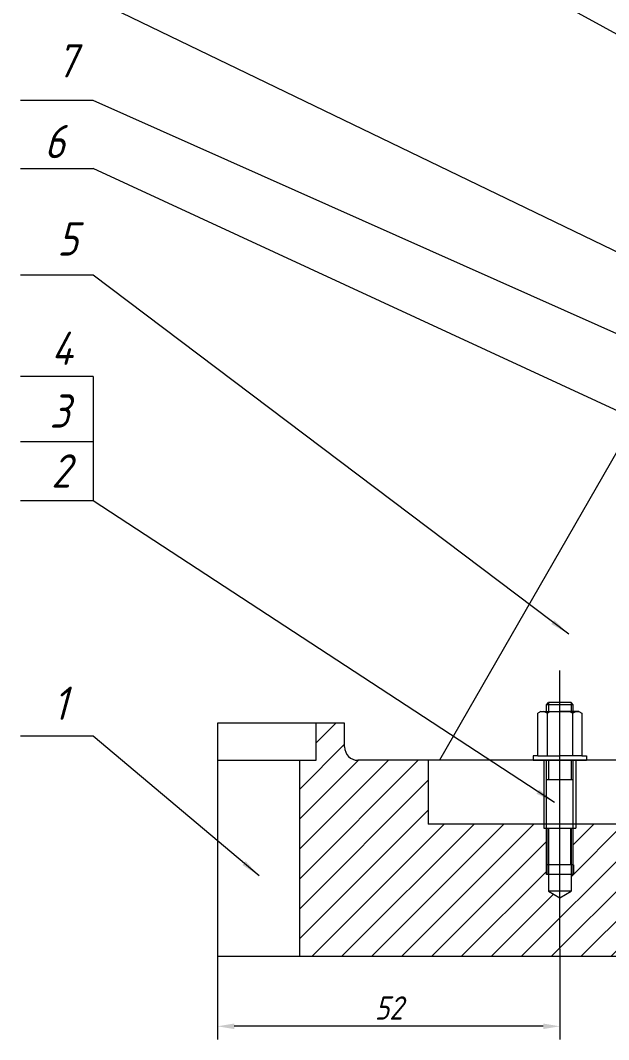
# Model space of a CAD drawing. Header units: millimetres. Extents: x 0 to 841, y 0 to 594.
# Drawn here: x 115 to 203.2, y 361.8 to 514.8 of the extents above; entities that cross this region are included whole.
import ezdxf

# ---------------------------------------------------------------- set-up
doc = ezdxf.new("R2010")
doc.units = ezdxf.units.MM
for name, color, linetype, lineweight in [('剖面符号', 6, 'Continuous', 18), ('剖面线', 3, 'Continuous', 25), ('尺寸', 2, 'Continuous', 18), ('细实线', 7, 'Continuous', 18)]:
    doc.layers.add(name, color=color, linetype=linetype, lineweight=lineweight)
doc.styles.add('工程字体', font='gbeitc.shx', dxfattribs={"bigfont": 'gbcbig.shx'})
doc.styles.add('汉字', font='gbeitc.shx', dxfattribs={"bigfont": 'gbcbig.shx'})
doc.dimstyles.new('国标', dxfattribs={"dimtxt": 3.5, "dimasz": 2.5, "dimexe": 2, "dimexo": 0, "dimgap": 1, "dimtad": 1, "dimdec": 3, "dimdsep": 46, "dimtxsty": '工程字体', "dimcen": 2.5, "dimdle": 5, "dimclrd": 256, "dimclre": 256, "dimclrt": 256, "dimazin": 2, "dimtfac": 0.7, "dimtdec": 3, "dimtmove": 0, "dimatfit": 2, "dimfxl": 1, "dimtolj": 1, "dimarcsym": 0})

# ---------------------------------------------------------------- blocks, each defined once
blk = doc.blocks.new('*X8')
at = {"layer": '尺寸', "lineweight": 0}
for points in [[(147.0712311283673, 364.1693314615592), (147.0712311283673, 363.3359981282259), (144.5712311283673, 363.7526647948926)], [(193.4334448860468, 364.1693314615592), (193.4334448860468, 363.3359981282259), (195.9334448860468, 363.7526647948926)]]:
    blk.add_hatch(color=256, dxfattribs=at).paths.add_polyline_path(points, flags=0)
at = {"layer": '尺寸'}
for p, q in [((195.9334448860468, 375.3889200079775), (195.9334448860468, 361.7526647948926)), ((144.5712311283673, 374.2673814877253), (144.5712311283673, 361.7526647948926)), ((193.4334448860468, 363.7526647948926), (147.0712311283673, 363.7526647948926))]:
    blk.add_line(p, q, dxfattribs=at)
at = {"layer": '尺寸', "lineweight": 0, "insert": (170.2523380072071, 366.5026647948926), "char_height": 3.5, "width": 17.00000000000006, "attachment_point": 5, "style": '工程字体'}
blk.add_mtext('52', dxfattribs=at)
blk = doc.blocks.new('*X42')
at = {"layer": '尺寸', "linetype": 'Continuous'}
blk.add_hatch(color=256, dxfattribs=at).paths.add_polyline_path([(150.8359171328566, 386.3200775630089), (148.2990839302601, 387.9647970838403), (148.7819943723907, 388.5386415792231)], flags=0)
blk.add_line((150.8359171328566, 386.3200775630089), (125.9028123812691, 407.3021671990662), dxfattribs=at)
at = {"layer": '尺寸'}
blk.add_line((125.9028123812691, 407.3021671990662), (125.9028123812691, 407.3021671990662), dxfattribs=at)
blk = doc.blocks.new('*X43')
at = {"layer": '尺寸', "linetype": 'Continuous'}
blk.add_hatch(color=256, dxfattribs=at).paths.add_polyline_path([(195.1515748659554, 397.3417730276265), (192.4360390718957, 398.6708668358961), (192.84675557221, 399.2984112218717)], flags=0)
blk.add_line((195.1515748659554, 397.3417730276265), (125.9028123812691, 442.6638410987061), dxfattribs=at)
at = {"layer": '尺寸'}
blk.add_line((125.9028123812691, 442.6638410987061), (125.9028123812691, 442.6638410987061), dxfattribs=at)
blk = doc.blocks.new('*X44')
at = {"layer": '尺寸', "linetype": 'Continuous'}
blk.add_hatch(color=256, dxfattribs=at).paths.add_polyline_path([(304.2816103807118, 410.0193430487375), (301.4013640295718, 410.9384763126034), (301.7162351822507, 411.6191790063035)], flags=0)
blk.add_line((304.2816103807118, 410.0193430487375), (125.9028123812691, 492.5316325686617), dxfattribs=at)
at = {"layer": '尺寸'}
blk.add_line((125.9028123812691, 492.5316325686617), (125.9028123812691, 492.5316325686617), dxfattribs=at)
blk = doc.blocks.new('*X45')
at = {"layer": '尺寸', "linetype": 'Continuous', "lineweight": 0}
blk.add_hatch(color=256, dxfattribs=at).paths.add_polyline_path([(197.2708736219092, 422.6305401803529), (194.6510333549811, 424.1395338767551), (195.103088426924, 424.7379870594943)], flags=0)
for p, q in [((125.9028123812691, 476.5400104431715), (114.9819875918138, 476.5400104431714)), ((197.2708736219092, 422.6305401803529), (125.9028123812691, 476.5400104431715))]:
    blk.add_line(p, q, dxfattribs=at)
at = {"layer": '尺寸', "lineweight": 0}
blk.add_line((114.9819875918138, 476.5400104431714), (114.9819875918138, 476.5400104431714), dxfattribs=at)
blk = doc.blocks.new('*X46')
at = {"layer": '尺寸', "linetype": 'Continuous', "lineweight": 0}
for p, q in [((125.9028123812691, 502.7441522698857), (114.9819875918138, 502.7441522698857)), ((344.2552076583038, 405.3822707611848), (125.9028123812691, 502.7441522698857))]:
    blk.add_line(p, q, dxfattribs=at)
at = {"layer": '尺寸', "lineweight": 0}
blk.add_line((114.9819875918138, 502.7441522698857), (114.9819875918138, 502.7441522698857), dxfattribs=at)
blk = doc.blocks.new('*X47')
at = {"layer": '尺寸', "linetype": 'Continuous', "lineweight": 0}
blk.add_line((358.2751435232117, 405.6315035897305), (125.9028123812691, 518.0156362391174), dxfattribs=at)
blk = doc.blocks.new('*X48')
at = {"layer": '尺寸', "linetype": 'Continuous', "lineweight": 0}
blk.add_hatch(color=256, dxfattribs=at).paths.add_polyline_path([(254.0280760005312, 485.4134400458661), (251.2188280354308, 486.5309152673269), (251.5803372581011, 487.1880386057683)], flags=0)
for p, q in [((254.0280760005312, 485.4134400458661), (174.4825440751374, 529.1745450485596)), ((174.4825440751374, 529.1745450485596), (174.4825440751374, 528.7872730089371))]:
    blk.add_line(p, q, dxfattribs=at)
at = {"layer": '尺寸', "lineweight": 0}
blk.add_line((174.4825440751374, 528.7872730089371), (174.4825440751374, 528.7872730089371), dxfattribs=at)
blk = doc.blocks.new('*X56')
at = {"layer": '尺寸', "linetype": 'Continuous', "lineweight": 0}
blk.add_hatch(color=256, dxfattribs=at).paths.add_polyline_path([(259.2394624360095, 499.6938676317652), (256.5430648254934, 501.0613708039747), (256.9626470712839, 501.6830224258799)], flags=0)
for p, q in [((198.9947923381242, 540.3558607576094), (188.7158613472552, 540.3558607576094)), ((259.2394624360095, 499.6938676317652), (198.9947923381242, 540.3558607576094))]:
    blk.add_line(p, q, dxfattribs=at)
at = {"layer": '尺寸', "lineweight": 0}
blk.add_line((188.7158613472552, 540.3558607576094), (188.7158613472552, 540.3558607576094), dxfattribs=at)

msp = doc.modelspace()

# ---------------------------------------------------------------- hatches: boundary and pattern name
at = {"layer": '剖面符号', "lineweight": 0}
h = msp.add_hatch(dxfattribs=at)
h.set_pattern_fill('ANSI31', color=256, style=0)
h.set_pattern_definition([(45, (0, 0), (-2.245064030267288, 2.245064030267288), [])])
edge = h.paths.add_edge_path(flags=0)
edge.add_arc((294.8270069296121, 487.8914490012664), 2.000000011924953, 1.628443987199761e-12, 89.99999965837524)
edge.add_line((294.8270069415371, 489.8914490131913), (287.8008187492612, 489.8914490131912))
edge.add_line((287.8008187492612, 489.8914490131912), (286.800818749261, 488.8914490131909))
edge.add_line((286.800818749261, 488.8914490131909), (286.8008187492615, 481.641449013191))
edge.add_line((286.8008187492615, 481.641449013191), (286.8023117292969, 467.6592151723909))
edge.add_line((286.8023117292969, 467.6592151723909), (287.802417406821, 466.6559011772315))
edge.add_line((287.802417406821, 466.6559011772315), (294.8238041043437, 466.6446569835807))
edge.add_arc((294.8270072059217, 468.6446541542294), 1.999999735615583, 269.9082378477569, 360.0000075861969)
edge.add_line((296.8270069415373, 468.6446544190376), (296.8270069415371, 487.8914490131913))
h.paths.add_polyline_path([(280.8401245758012, 481.6021431866518), (280.8008187492619, 481.6414490131909), (280.8008187492619, 488.1414490131912), (280.8401245758012, 488.1807548397302), (280.8401245758012, 488.8914490131909), (279.8401245758009, 489.891449013191), (277.1256318349697, 489.891449013191), (276.1256318349697, 488.891449013191), (276.125631834969, 467.6414490131907), (277.1256318349692, 466.6414490131907), (279.8401245758007, 466.6414490131906), (280.8401245758007, 467.6414490131907)], flags=0)
h.paths.add_polyline_path([(255.2155474368437, 490.5241789873595), (255.2155474368437, 492.641622989932), (254.2155474368437, 493.6416229899319), (253.3054630387176, 493.641622989932), (252.3054630387178, 492.6416229899324), (252.3054630387178, 467.6414490131905), (253.3054630387176, 466.6414490131905), (254.2155474368437, 466.6414490131906), (255.2155474368437, 467.6414490131901)], flags=0)
edge = h.paths.add_edge_path(flags=0)
edge.add_spline(control_points=[(237.0876934952546, 466.6038356406253), (236.5943707261201, 474.4345071751974), (238.848222117296, 482.1441714079117), (241.1020735084719, 489.8538356406259)], knot_values=[0, 0, 0, 3.571761830672341e-15, 23.72052048072284, 23.72052048072284, 23.72052048072284, 23.72052048072284], weights=[1, 1, 1, 1], degree=3, periodic=0)
edge.add_line((241.1020735084719, 489.8538356406259), (234.532706032812, 489.8538356406259))
edge.add_line((234.532706032812, 489.8538356406259), (232.3911060328123, 489.8538356406258))
edge.add_line((232.3911060328123, 489.8538356406258), (232.3911060328121, 466.6038356406253))
edge.add_line((232.3911060328121, 466.6038356406253), (237.0876934952546, 466.6038356406251))
edge = h.paths.add_edge_path(flags=0)
edge.add_spline(control_points=[(216.1767236524781, 466.6038356406235), (215.9224215759345, 461.7889593425404), (216.1268012012786, 451.6246064713982), (225.4974243782092, 433.2379991118758), (241.3329426606483, 449.150734642299), (237.4989320302927, 460.0761136465768), (237.0876934952546, 466.6038356406253)], knot_values=[0, 0, 0, 0, 15.54337148934642, 31.96776764446857, 45.25598584476439, 65.62408293503259, 65.62408293503259, 65.62408293503259, 65.62408293503259], weights=[1, 1, 1, 1, 1, 1, 1], degree=3, periodic=0)
edge.add_line((237.0876934952544, 466.6038356406253), (231.3911060328126, 466.6038356406254))
edge.add_line((231.3911060328126, 466.6038356406254), (231.3911060328126, 458.2038356406254))
edge.add_line((231.3911060328126, 458.2038356406254), (231.3911060328126, 457.7795715719135))
edge.add_line((231.3911060328126, 457.7795715719135), (231.3911060328126, 456.6038356406254))
edge.add_line((231.3911060328126, 456.6038356406254), (231.3911060328126, 451.6038356406253))
edge.add_line((231.3911060328126, 451.6038356406253), (230.7913460328125, 451.6038356406253))
edge.add_line((230.7913460328125, 451.6038356406253), (230.7913460328127, 446.6038356406252))
edge.add_line((230.7913460328127, 446.6038356406252), (227.3927060328124, 444.641629921747))
edge.add_line((227.3927060328124, 444.641629921747), (223.994066032812, 446.6038356406253))
edge.add_line((223.994066032812, 446.6038356406253), (223.9940660328123, 451.6038356406254))
edge.add_line((223.9940660328123, 451.6038356406254), (223.3943060328127, 451.6038356406254))
edge.add_line((223.3943060328127, 451.6038356406254), (223.3943060328127, 456.6038356406254))
edge.add_line((223.3943060328127, 456.6038356406254), (223.3943060328127, 458.2038356406254))
edge.add_line((223.3943060328127, 458.2038356406254), (223.3943060328131, 466.6038356406254))
edge.add_line((223.3943060328131, 466.6038356406254), (223.3927060328126, 466.6038356406254))
edge.add_line((223.3927060328126, 466.6038356406254), (216.1767236524784, 466.6038356406256))
edge = h.paths.add_edge_path(flags=0)
edge.add_line((222.3943060328124, 489.8538356406258), (220.2527060328118, 489.8538356406259))
edge.add_line((220.2527060328118, 489.8538356406259), (218.5962260328122, 489.8538356406259))
edge.add_line((218.5962260328122, 489.8538356406259), (216.7876934952546, 489.8538356406259))
edge.add_spline(control_points=[(216.7876934952549, 489.8538356406259), (216.9002083559787, 485.0683446504346), (217.0878213013959, 477.0887759591471), (216.3369284246944, 469.6371028914029), (216.1767236524781, 466.6038356406235)], knot_values=[0, 0, 0, 0, 13.95784731143942, 23.27401757362376, 23.27401757362376, 23.27401757362376, 23.27401757362376], weights=[1, 1, 1, 1, 1], degree=3, periodic=0)
edge.add_line((216.1767236524784, 466.6038356406253), (222.3943060328124, 466.6038356406254))
edge.add_line((222.3943060328124, 466.6038356406254), (222.3943060328124, 489.8538356406258))
edge = h.paths.add_edge_path(flags=0)
edge.add_line((195.9334448860468, 383.0478701506356), (194.249111552715, 384.0203500574038))
edge.add_line((194.249111552715, 384.0203500574038), (194.2491115527155, 386.5203500574012))
edge.add_line((194.2491115527155, 386.5203500574012), (193.9334448860486, 386.5203500574012))
edge.add_line((193.9334448860486, 386.5203500574012), (193.9334448860486, 388.0002215276922))
edge.add_line((193.9334448860486, 388.0002215276922), (193.9334448860486, 393.5033831473866))
edge.add_line((193.9334448860486, 393.5033831473866), (193.5339348875232, 393.5033831473866))
edge.add_line((193.5339348875232, 393.5033831473866), (193.5339348875232, 394.0873145887667))
edge.add_line((193.5339348875232, 394.0873145887667), (176.1914504275246, 394.0873145887665))
edge.add_line((176.1914504275246, 394.0873145887665), (176.1914504275242, 403.6870167240509))
edge.add_line((176.1914504275242, 403.6870167240509), (165.6370802736035, 403.6870167240507))
edge.add_arc((165.6370802855283, 405.6870167359756), 2.000000011924783, 179.9999999999984, 269.99999965837935, ccw=False)
edge.add_line((163.6370802736035, 405.6870167240507), (163.6370802736035, 409.2849608574493))
edge.add_line((163.6370802736035, 409.2849608574493), (159.3414667928544, 409.2849608574492))
edge.add_line((159.3414667928544, 409.2849608574492), (159.3414667928544, 403.6870167240506))
edge.add_line((159.3414667928544, 403.6870167240506), (156.9051879184535, 403.6870167240506))
edge.add_line((156.9051879184535, 403.6870167240506), (156.9051879184537, 374.2673814877253))
edge.add_line((156.9051879184537, 374.2673814877253), (255.7155474368435, 374.2673814877253))
edge.add_line((255.7155474368435, 374.2673814877253), (255.7155474368435, 394.0873145887673))
edge.add_line((255.7155474368435, 394.0873145887673), (198.3329548845702, 394.0873145887667))
edge.add_line((198.3329548845702, 394.0873145887667), (198.33295488457, 393.5033831473866))
edge.add_line((198.33295488457, 393.5033831473866), (197.933444886045, 393.5033831473866))
edge.add_line((197.933444886045, 393.5033831473866), (197.933444886045, 388.0002215276922))
edge.add_line((197.933444886045, 388.0002215276922), (197.9334448860436, 386.5203500574012))
edge.add_line((197.9334448860436, 386.5203500574012), (197.617778219379, 386.5203500574012))
edge.add_line((197.617778219379, 386.5203500574012), (197.6177782193786, 384.0203500574039))
edge.add_line((197.6177782193786, 384.0203500574039), (195.9334448860468, 383.0478701506356))
edge = h.paths.add_edge_path(flags=0)
edge.add_line((302.6922505971763, 405.0621246251816), (301.5255839305105, 405.0621246251815))
edge.add_line((301.5255839305105, 405.0621246251815), (299.6132743093312, 405.0621246251815))
edge.add_line((299.6132743093312, 405.0621246251815), (299.613274309331, 404.5818802807722))
edge.add_arc((299.1132743063497, 404.5818802837535), 0.5000000029813236, 270.0000003416345, 359.999999999987, ccw=False)
edge.add_line((299.113274309331, 404.0818802807722), (293.3312655079517, 404.0818802807722))
edge.add_line((293.3312655079517, 404.0818802807722), (293.3312655079517, 396.0873145887675))
edge.add_arc((291.3312654960267, 396.0873146006925), 2.000000011924953, 270.00000034162474, 359.99999999999835, ccw=False)
edge.add_line((291.3312655079517, 394.0873145887675), (255.7155474368435, 394.0873145887673))
edge.add_line((255.7155474368435, 394.0873145887673), (255.7155474368435, 374.2673814877253))
edge.add_line((255.7155474368435, 374.2673814877253), (302.6922505971763, 374.2673814877253))
edge.add_line((302.6922505971763, 374.2673814877253), (302.6922505971763, 405.0621246251816))
edge = h.paths.add_edge_path(flags=0)
edge.add_line((341.9864653634299, 386.6873145887675), (341.9864653634299, 390.1873145887675))
edge.add_line((341.9864653634299, 390.1873145887675), (341.9864653634299, 394.0873145887676))
edge.add_line((341.9864653634299, 394.0873145887676), (330.9864653634302, 394.0873145887676))
edge.add_line((330.9864653634302, 394.0873145887676), (321.0998293657356, 394.0873145887676))
edge.add_arc((321.0998293776605, 396.0873146006927), 2.000000011924953, 180.0000000000016, 269.99999965837685, ccw=False)
edge.add_line((319.0998293657356, 396.0873145887676), (319.0998293657356, 404.0818802807722))
edge.add_line((319.0998293657356, 404.0818802807722), (313.317820564356, 404.0818802807722))
edge.add_arc((313.3178205673374, 404.5818802837535), 0.5000000029813236, 180.000000000013, 269.9999996583655, ccw=False)
edge.add_line((312.817820564356, 404.5818802807722), (312.817820564356, 405.0621246251815))
edge.add_line((312.817820564356, 405.0621246251815), (310.9055109431763, 405.0621246251815))
edge.add_line((310.9055109431763, 405.0621246251815), (309.7388442765107, 405.0621246251815))
edge.add_line((309.7388442765107, 405.0621246251815), (309.7388442765107, 374.2673814877253))
edge.add_line((309.7388442765107, 374.2673814877253), (401.2155474368465, 374.2673814877253))
edge.add_line((401.2155474368465, 374.2673814877253), (401.2155474368462, 405.0621246251814))
edge.add_line((401.2155474368462, 405.0621246251814), (400.0488807701804, 405.0621246251814))
edge.add_line((400.0488807701804, 405.0621246251814), (398.6974670944869, 405.0621246251812))
edge.add_line((398.6974670944869, 405.0621246251812), (398.6974670944867, 404.5818802807723))
edge.add_arc((398.1974670915054, 404.5818802837535), 0.5000000029813236, 270.0000003416215, 360, ccw=False)
edge.add_line((398.1974670944867, 404.0818802807722), (393.1600276140759, 404.0818802807722))
edge.add_line((393.1600276140759, 404.0818802807722), (393.1600276140759, 396.0873145887676))
edge.add_arc((391.160027602151, 396.0873146006926), 2.000000011924953, 270.00000034162474, 359.99999999999835, ccw=False)
edge.add_line((391.1600276140759, 394.0873145887676), (362.9864653634302, 394.0873145887676))
edge.add_line((362.9864653634302, 394.0873145887676), (351.9864653634299, 394.0873145887676))
edge.add_line((351.9864653634299, 394.0873145887676), (351.9864653634302, 390.1873145887675))
edge.add_line((351.9864653634302, 390.1873145887675), (351.9864653634304, 386.6873145887675))
edge.add_line((351.9864653634304, 386.6873145887675), (351.9864653634309, 382.5872264977228))
edge.add_line((351.9864653634309, 382.5872264977228), (346.9864653634299, 379.737226497723))
edge.add_line((346.9864653634299, 379.737226497723), (341.9864653634302, 382.5872264977228))
edge.add_line((341.9864653634302, 382.5872264977228), (341.9864653634299, 386.6873145887675))
edge = h.paths.add_edge_path(flags=0)
edge.add_line((452.0865772795437, 385.7673814877253), (452.0865772795439, 391.2673814877253))
edge.add_line((452.0865772795439, 391.2673814877253), (454.5865772795437, 392.7107571606995))
edge.add_line((454.5865772795437, 392.7107571606995), (454.5865772795439, 394.0873145887676))
edge.add_line((454.5865772795439, 394.0873145887676), (435.8951185496533, 394.0873145887676))
edge.add_line((435.8951185496533, 394.0873145887676), (416.3176609389509, 394.0873145887676))
edge.add_arc((416.3176609508758, 396.0873146006927), 2.000000011924953, 180.0000000000016, 269.99999965837526, ccw=False)
edge.add_line((414.3176609389509, 396.0873145887676), (414.3176609389509, 404.0818802807722))
edge.add_line((414.3176609389509, 404.0818802807722), (409.2802214585402, 404.0818802807722))
edge.add_arc((409.2802214615215, 404.5818802837535), 0.5000000029812668, 180, 269.9999996583785, ccw=False)
edge.add_line((408.7802214585402, 404.5818802807723), (408.7802214585399, 405.0621246251811))
edge.add_line((408.7802214585399, 405.0621246251811), (407.3822141035064, 405.0621246251812))
edge.add_line((407.3822141035064, 405.0621246251812), (406.2621411161806, 405.0621246251814))
edge.add_line((406.2621411161806, 405.0621246251814), (406.2621411161804, 374.2673814877253))
edge.add_line((406.2621411161804, 374.2673814877253), (444.5865772795437, 374.2673814877253))
edge.add_line((444.5865772795437, 374.2673814877253), (444.5865772795437, 377.2673814877254))
edge.add_line((444.5865772795437, 377.2673814877254), (445.5865772795437, 378.2673814877253))
edge.add_line((445.5865772795437, 378.2673814877253), (452.0865772795437, 378.2673814877253))
edge.add_line((452.0865772795437, 378.2673814877253), (452.0865772795437, 385.7673814877253))
h.paths.add_polyline_path([(477.2091744826157, 394.0873145887676), (454.5865772795437, 394.0873145887676), (454.5865772795439, 392.7107571606994), (457.0865772795435, 391.2673814877252), (457.0865772795437, 385.7673814877253), (457.0865772795435, 378.2673814877253), (463.5865772795435, 378.2673814877253), (464.5865772795432, 377.2673814877254), (464.5865772795435, 374.2673814877253), (477.2091744826155, 374.2673814877253)], flags=0)

# ---------------------------------------------------------------- linework, layer by layer
at = {"layer": '剖面线'}
for p, q in [((194.2491115527155, 388.0002215276922), (194.2491115527155, 393.5033831473866)), ((197.617778219379, 388.0002215276922), (197.617778219379, 393.5033831473866)), ((193.9334448860486, 388.0002215276922), (193.9334448860486, 386.5203500574012)), ((197.933444886045, 388.00022152769), (197.9334448860436, 386.5203500573994))]:
    msp.add_line(p, q, dxfattribs=at)
at = {"layer": '尺寸'}
for p, q in [((114.9819875918138, 492.5316325686617), (125.9028123812691, 492.5316325686617)), ((125.9028123812691, 461.3182081349241), (114.9819875918138, 461.3182081349241)), ((125.9028123812691, 461.3182081349241), (125.9028123812691, 451.5017696411592)), ((125.9028123812691, 451.5017696411592), (114.9819875918138, 451.5017696411589)), ((125.9028123812691, 451.5017696411592), (125.9028123812691, 442.6638410987061)), ((125.9028123812691, 442.6638410987061), (114.9819875918138, 442.6638410987061)), ((125.9028123812691, 407.3021671990662), (114.9819875918138, 407.3021671990662))]:
    msp.add_line(p, q, dxfattribs=at)
at = {"layer": '细实线', "lineweight": 0}
for p, q in [((214.0090494757396, 466.6038356406254), (177.8578402963537, 403.6870167240509)), ((163.6370802736035, 409.2849608574493), (144.5712311283673, 409.2849608574493)), ((144.5712311283673, 409.2849608574493), (144.5712311283673, 374.2673814877253)), ((159.3414667928544, 403.6870167240505), (159.3414667928544, 409.2849608574493)), ((163.6370802736035, 405.6870167240507), (163.6370802736035, 409.2849608574493)), ((144.5712311283673, 403.6870167240505), (159.3414667928544, 403.6870167240505)), ((156.9051879184535, 374.2673814877253), (156.9051879184535, 403.6870167240505)), ((176.1914504275244, 403.6870167240509), (165.6370802736035, 403.6870167240507)), ((177.8578402963537, 403.6870167240509), (176.1914504275244, 403.6870167240509)), ((176.1914504275244, 403.6870167240509), (176.1914504275246, 394.0873145887663)), ((214.0090494757399, 403.6870167240509), (177.8578402963537, 403.6870167240509)), ((291.3312655079517, 394.0873145887675), (176.1914504275246, 394.0873145887665)), ((193.5339348875232, 393.5033831473866), (198.33295488457, 393.5033831473866)), ((144.5712311283673, 374.2673814877253), (444.5865772795439, 374.2673814877253))]:
    msp.add_line(p, q, dxfattribs=at)
at = {"layer": '细实线'}
for p, q in [((195.9334448860468, 375.3889200079775), (195.9334448860468, 417.176420788983)), ((193.9334448860486, 412.0203500573757), (194.249111552715, 412.3536833907087)), ((193.9334448860486, 411.0203500573768), (193.9334448860486, 412.0203500573757)), ((197.933444886045, 412.0203500573757), (193.9334448860486, 412.0203500573757)), ((194.249111552715, 412.3536833907087), (194.249111552715, 411.0203500573768)), ((197.6177782193786, 412.3536833907087), (194.249111552715, 412.3536833907087)), ((197.6177782193786, 412.3536833907087), (197.6177782193786, 411.0203500573768)), ((197.933444886045, 412.0203500573757), (197.6177782193786, 412.3536833907087)), ((197.933444886045, 411.0203500573768), (197.933444886045, 412.0203500573757)), ((193.1001115527165, 411.0203500573768), (192.6251115527166, 410.746108679512)), ((192.6251115527166, 404.3536833907169), (192.6251115527166, 410.746108679512)), ((193.1001115527165, 411.0203500573768), (195.9334448860468, 411.0203500573768)), ((194.019769017631, 410.746108679512), (193.5447690176311, 411.0203500573768)), ((194.019769017631, 410.746108679512), (194.49476901763, 411.0203500573768)), ((194.019769017631, 410.746108679512), (194.019769017631, 404.3536833907169)), ((198.7667782193771, 411.0203500573768), (195.9334448860468, 411.0203500573768)), ((195.9334448860468, 411.0203500573768), (198.7667782193771, 411.0203500573768)), ((197.8471207544626, 410.746108679512), (197.3721207544631, 411.0203500573768)), ((197.8471207544626, 410.746108679512), (198.322120754462, 411.0203500573768)), ((197.8471207544626, 410.746108679512), (197.8471207544626, 404.3536833907169)), ((198.7667782193771, 411.0203500573768), (199.2417782193766, 410.746108679512)), ((199.2417782193766, 410.746108679512), (199.2417782193766, 404.3536833907169)), ((192.6251115527166, 404.3536833907169), (191.9334448860509, 404.3536833907169)), ((191.9334448860509, 404.3536833907169), (191.9334448860509, 403.6870167240509)), ((192.6251115527166, 404.3536833907169), (195.9334448860468, 404.3536833907169)), ((199.2417782193766, 404.3536833907169), (195.9334448860468, 404.3536833907169)), ((199.2417782193766, 404.3536833907169), (199.9334448860427, 404.3536833907169)), ((199.9334448860427, 404.3536833907169), (199.9334448860427, 403.6870167240509)), ((191.9334448860509, 403.6870167240509), (199.9334448860427, 403.6870167240509)), ((193.5339348875232, 403.6870167240509), (193.5339348875232, 393.5033831473866)), ((193.9334448860486, 388.0002215276922), (193.9334448860486, 403.6870167240509)), ((194.249111552715, 403.6870167240509), (194.249111552715, 400.7797321255375)), ((197.6177782193786, 403.6870167240509), (197.6177782193781, 400.7797321255375)), ((197.933444886045, 388.0002215276922), (197.933444886045, 403.6870167240509)), ((198.3329548845704, 403.6870167240509), (198.33295488457, 393.5033831473866)), ((193.9334448860486, 400.7797321255375), (197.933444886045, 400.7797321255375)), ((197.933444886045, 388.0002215276922), (193.9334448860486, 388.0002215276922)), ((194.2491115527155, 388.0002215276922), (194.249111552715, 384.0203500574039)), ((197.617778219379, 388.0002215276922), (197.6177782193786, 384.0203500574039)), ((197.933444886045, 386.5203500574012), (193.9334448860486, 386.5203500574012)), ((197.6177782193786, 384.0203500574039), (194.249111552715, 384.0203500574039)), ((194.249111552715, 384.0203500574039), (195.9334448860468, 383.0478701506356)), ((195.9334448860468, 383.0478701506356), (197.6177782193786, 384.0203500574039))]:
    msp.add_line(p, q, dxfattribs=at)
at = {"layer": '细实线', "lineweight": 0}
msp.add_arc((165.6370802736035, 405.6870167240507), 2, 180, 270, dxfattribs=at)

# ---------------------------------------------------------------- block references
at = {"layer": '尺寸', "lineweight": 0}
for name in ['*X56', '*X48', '*X47', '*X46', '*X45']:
    msp.add_blockref(name, (0, 0), dxfattribs=at)
at = {"layer": '尺寸'}
for name in ['*X44', '*X43', '*X42']:
    msp.add_blockref(name, (0, 0), dxfattribs=at)

# ---------------------------------------------------------------- texts
at = {"layer": '尺寸', "lineweight": 0, "char_height": 5, "attachment_point": 1, "style": '汉字'}
for s, insert, width in [('7', (120.4423999865414, 511.1992593542643), 5.460412394727655), ('5', (120.5168188170464, 484.4602093457838), 12.3641975798223)]:
    msp.add_mtext(s, dxfattribs=dict(at, insert=insert, width=width))
at = {"layer": '尺寸', "char_height": 5, "attachment_point": 9, "style": '汉字'}
for s, insert, width in [('6', (121.6544693634089, 494.0853955584635), 2.5), ('4', (122.8163488864921, 463.0416390198341), 2.5), ('3', (122.3700792410191, 453.6192062812497), 2.142857142857139), ('2', (122.5252584676787, 444.6262271609135), 2.5), ('1', (122.0090893299471, 409.7482067418894), 2)]:
    msp.add_mtext(s, dxfattribs=dict(at, insert=insert, width=width))

# ---------------------------------------------------------------- dimensions: what is measured, and where the dimension line sits
at = {"layer": '尺寸', "lineweight": 0}
dim = msp.add_linear_dim(base=(144.5712311283673, 363.7526647948926), p1=(195.9334448860468, 375.3889200079775), p2=(144.5712311283673, 374.2673814877253), text='52', dimstyle='国标', override={"dimsah": 1}, dxfattribs=at)
dim.commit()
dim.dimension.update_dxf_attribs({"geometry": '*X8', "text_midpoint": (170.2523380072071, 363.7526647948926)})

doc.saveas('drawing.dxf')
